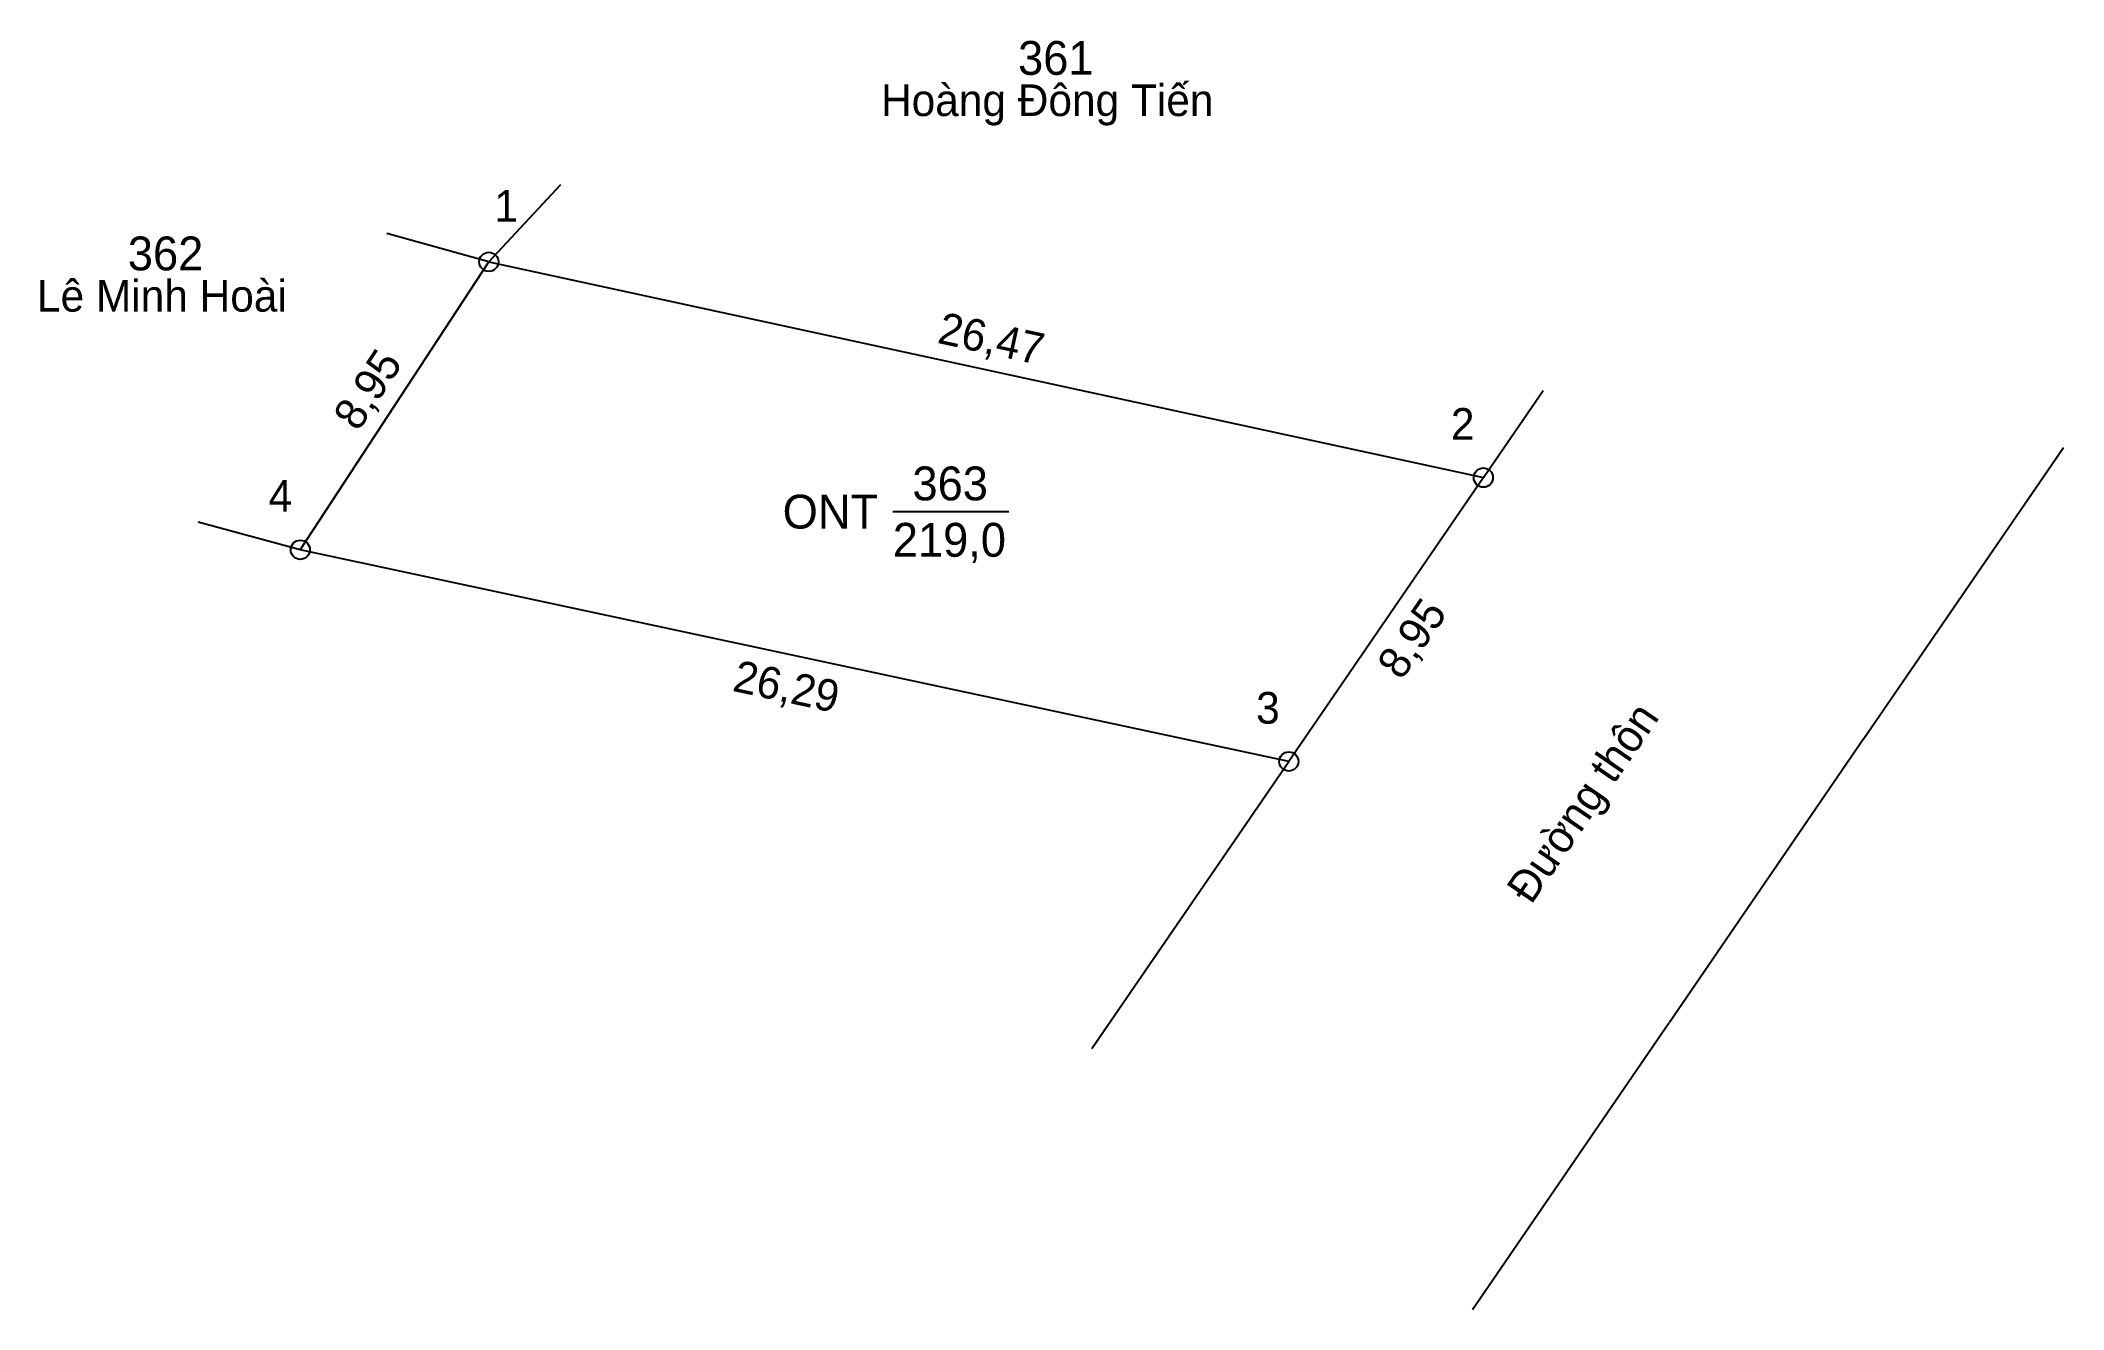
# Model space of a CAD drawing. Extents: x 540589.2 to 540641.8, y 1835195.9 to 1835228.9.
import ezdxf

# ---------------------------------------------------------------- set-up
doc = ezdxf.new("R2010")
doc.units = 0
for name, color, linetype in [('CanhThua', 7, 'Continuous'), ('ChieuDaiCanhThua', 7, 'Continuous'), ('Level 23', 7, 'Continuous'), ('MocDinhThua', 7, 'Continuous'), ('NhanDiaChinhThua', 7, 'Continuous'), ('NhanTuCan', 7, 'Continuous'), ('RauThua', 7, 'Continuous'), ('SoHieuDinhThua', 7, 'Continuous'), ('TenChuLanCan', 7, 'Continuous')]:
    doc.layers.add(name, color=color, linetype=linetype)

msp = doc.modelspace()

# ---------------------------------------------------------------- linework, layer by layer
at = {"layer": 'CanhThua'}
for p, q in [((540595.962, 1835215.698), (540600.864, 1835223.184)), ((540600.864, 1835223.184), (540626.729, 1835217.575)), ((540626.729, 1835217.575), (540621.669, 1835210.195)), ((540621.669, 1835210.195), (540595.962, 1835215.698)), ((540636.626, 1835210.789), (540631.566, 1835203.409))]:
    msp.add_line(p, q, dxfattribs=at)
at = {"layer": 'Level 23'}
for p, q in [((540636.626, 1835210.788), (540641.817, 1835218.36)), ((540616.55, 1835202.73), (540621.669, 1835210.195)), ((540626.447, 1835195.944), (540631.565, 1835203.409))]:
    msp.add_line(p, q, dxfattribs=at)
at = {"layer": 'MocDinhThua'}
for centre in [(540600.864, 1835223.184), (540626.729, 1835217.575), (540595.962, 1835215.698), (540621.669, 1835210.195)]:
    msp.add_circle(centre, 0.25, dxfattribs=at)
at = {"layer": 'NhanDiaChinhThua'}
msp.add_line((540611.37, 1835216.69), (540614.386, 1835216.69), dxfattribs=at)
at = {"layer": 'RauThua'}
for p, q in [((540600.864, 1835223.184), (540602.741, 1835225.193)), ((540600.864, 1835223.184), (540598.215, 1835223.92)), ((540626.729, 1835217.575), (540628.284, 1835219.843)), ((540595.962, 1835215.698), (540593.307, 1835216.412))]:
    msp.add_line(p, q, dxfattribs=at)

# ---------------------------------------------------------------- texts
at = {"layer": 'ChieuDaiCanhThua'}
for s, rotation, p in [('26,47', 347.7645, (540612.501, 1835221.082)), ('8,95', 56.7823, (540597.466, 1835218.748)), ('8,95', 55.564, (540624.599, 1835212.28)), ('26,29', 347.9173, (540607.172, 1835212.033)), ('Đường thôn', 55.564, (540627.971, 1835206.448))]:
    msp.add_text(s, height=0.8249, rotation=rotation, dxfattribs=at).set_placement(p)
at = {"layer": 'NhanDiaChinhThua'}
for s, p in [('363', (540611.881, 1835216.983)), ('ONT', (540608.506, 1835216.25)), ('219,0', (540611.37, 1835215.517))]:
    msp.add_text(s, height=0.8798, dxfattribs=at).set_placement(p)
at = {"layer": 'NhanTuCan'}
for s, p in [('361', (540614.628, 1835228.047)), ('362', (540591.476, 1835222.963))]:
    msp.add_text(s, height=0.8798, dxfattribs=at).set_placement(p)
at = {"layer": 'SoHieuDinhThua'}
for s, p in [('1', (540601.009, 1835224.228)), ('2', (540625.885, 1835218.557)), ('4', (540595.135, 1835216.687)), ('3', (540620.819, 1835211.176))]:
    msp.add_text(s, height=0.825, dxfattribs=at).set_placement(p)
at = {"layer": 'TenChuLanCan'}
for s, p in [('Hoàng Đông Tiến', (540611.064, 1835226.975)), ('Lê Minh Hoài', (540589.113, 1835221.89))]:
    msp.add_text(s, height=0.82485, dxfattribs=at).set_placement(p)

doc.saveas('drawing.dxf')
